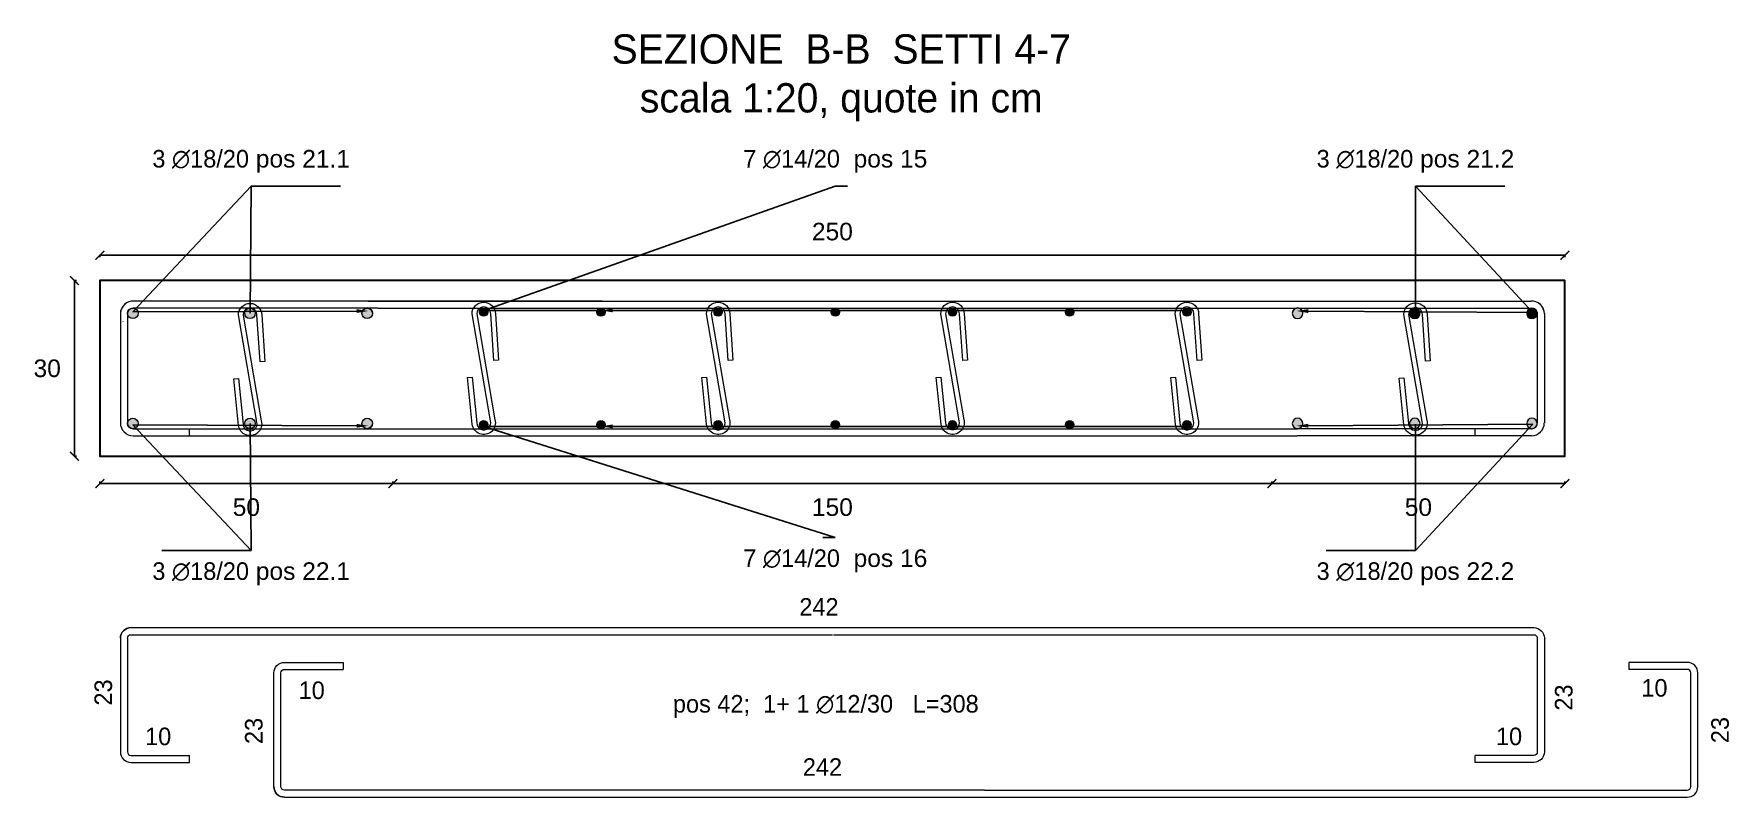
# Model space of a CAD drawing. Header units: millimetres. Extents: x 1415 to 3549, y 2194 to 4677.
# Drawn here: x 1709.471 to 1712.364, y 2311.7 to 2313.003 of the extents above; entities that cross this region are included whole.
import ezdxf
from ezdxf import colors
from ezdxf.entities.mleader import LeaderData, LeaderLine
from ezdxf.math import Vec2, Vec3

# ---------------------------------------------------------------- set-up
doc = ezdxf.new("R2010")
doc.units = ezdxf.units.MM
doc.layers.get('0').update_dxf_attribs({"plot": 0})
for name, color, linetype, lineweight in [('Layer3', 7, 'Continuous', 15), ('Layer4', 7, 'Continuous', 15), ('quote', 252, 'Continuous', 5), ('Setti', 5, 'Continuous', 30), ('staffe', 10, 'Continuous', 9)]:
    doc.layers.add(name, color=color, linetype=linetype, lineweight=lineweight)
doc.styles.add('per i setti', font='ARIALN.TTF')
doc.styles.get("Standard").update_dxf_attribs({"font": 'arial.ttf'})
doc.dimstyles.new('quote c.a 1 sezione setti', dxfattribs={"dimtxt": 0.03, "dimasz": 0.015, "dimexe": 0.0005, "dimexo": 0.0015, "dimgap": 0.025, "dimtad": 2, "dimtih": 1, "dimtoh": 1, "dimdec": 0, "dimlfac": 100, "dimzin": 0, "dimdsep": 46, "dimtxsty": 'Standard', "dimblk": 'ARCHTICK', "dimcen": 0, "dimclre": 252, "dimadec": 0, "dimazin": 2, "dimtfac": 1, "dimtdec": 0, "dimtofl": 0, "dimtmove": 0, "dimatfit": 3, "dimfxl": 0.0035, "dimfxlon": 1, "dimtolj": 1, "dimtzin": 0, "dimarcsym": 0})

# ---------------------------------------------------------------- blocks, each defined once
blk = doc.blocks.new('*U969')
at = {"layer": 'Layer3'}
blk.add_circle((0, 0), 0.009, dxfattribs=at)
blk = doc.blocks.new('*U964')
at = {"layer": 'Layer4', "color": 0, "linetype": 'ByBlock', "lineweight": -2, "transparency": 16777216}
for p in [(0, 0), (0.2, 0), (0.4, 0), (0, -0.188), (0.2, -0.188), (0.4, -0.188)]:
    blk.add_blockref('*U969', p, dxfattribs=at)
blk = doc.blocks.new('_ArchTick')
at = {"color": 0, "linetype": 'ByBlock', "const_width": 0.15}
blk.add_lwpolyline([(-0.5, -0.5), (0.5, 0.5)], dxfattribs=at)
blk = doc.blocks.new('*D971')
at = {"layer": 'Defpoints', "color": 0, "transparency": 16777216}
for p in [(1709.5833, 2312.5821), (1709.5399, 2312.2821), (1709.5833, 2312.2821)]:
    blk.add_point(p, dxfattribs=at)
at = {"layer": 'quote', "color": 252, "lineweight": -2, "transparency": 16777216}
for p, q in [((1709.5434, 2312.5821), (1709.5394, 2312.5821)), ((1709.5434, 2312.2821), (1709.5394, 2312.2821))]:
    blk.add_line(p, q, dxfattribs=at)
at = {"layer": 'quote', "color": 0, "linetype": 'Continuous', "lineweight": -2, "transparency": 16777216}
blk.add_line((1709.5399, 2312.5821), (1709.5399, 2312.2821), dxfattribs=at)
at = {"layer": 'quote', "color": 0, "lineweight": -2, "transparency": 16777216, "xscale": 0.015, "yscale": 0.015, "zscale": 0.015}
for p, rotation in [((1709.5399, 2312.5821), 90), ((1709.5399, 2312.2821), 270)]:
    blk.add_blockref('_ArchTick', p, dxfattribs=dict(at, rotation=rotation))
at = {"layer": 'quote', "color": 0, "transparency": 16777216, "insert": (1709.4934, 2312.4321), "char_height": 0.03, "attachment_point": 5}
blk.add_mtext('\\A1;30', dxfattribs=at)
blk = doc.blocks.new('*D972')
at = {"layer": 'Defpoints', "color": 0, "transparency": 16777216}
for p in [(1712.0833, 2312.6252), (1709.5833, 2312.5821), (1712.0833, 2312.5821)]:
    blk.add_point(p, dxfattribs=at)
at = {"layer": 'quote', "color": 252, "lineweight": -2, "transparency": 16777216}
for p, q in [((1709.5833, 2312.6217), (1709.5833, 2312.6257)), ((1712.0833, 2312.6217), (1712.0833, 2312.6257))]:
    blk.add_line(p, q, dxfattribs=at)
at = {"layer": 'quote', "color": 0, "linetype": 'Continuous', "lineweight": -2, "transparency": 16777216}
blk.add_line((1709.5833, 2312.6252), (1712.0833, 2312.6252), dxfattribs=at)
at = {"layer": 'quote', "color": 0, "lineweight": -2, "transparency": 16777216, "xscale": 0.015, "yscale": 0.015, "zscale": 0.015, "rotation": 180}
blk.add_blockref('_ArchTick', (1709.5833, 2312.6252), dxfattribs=at)
at = {"layer": 'quote', "color": 0, "lineweight": -2, "transparency": 16777216, "xscale": 0.015, "yscale": 0.015, "zscale": 0.015}
blk.add_blockref('_ArchTick', (1712.0833, 2312.6252), dxfattribs=at)
at = {"layer": 'quote', "color": 0, "transparency": 16777216, "insert": (1710.8333, 2312.6655), "char_height": 0.03, "attachment_point": 5}
blk.add_mtext('\\A1;250', dxfattribs=at)
blk = doc.blocks.new('*D973')
at = {"layer": 'Defpoints', "color": 0, "transparency": 16777216}
for p in [(1709.5833, 2312.2821), (1710.0833, 2312.2821), (1710.0833, 2312.2354)]:
    blk.add_point(p, dxfattribs=at)
at = {"layer": 'quote', "color": 252, "lineweight": -2, "transparency": 16777216}
for p, q in [((1709.5833, 2312.2389), (1709.5833, 2312.2349)), ((1710.0833, 2312.2389), (1710.0833, 2312.2349))]:
    blk.add_line(p, q, dxfattribs=at)
at = {"layer": 'quote', "color": 0, "linetype": 'Continuous', "lineweight": -2, "transparency": 16777216}
blk.add_line((1709.5833, 2312.2354), (1710.0833, 2312.2354), dxfattribs=at)
at = {"layer": 'quote', "color": 0, "lineweight": -2, "transparency": 16777216, "xscale": 0.015, "yscale": 0.015, "zscale": 0.015, "rotation": 180}
blk.add_blockref('_ArchTick', (1709.5833, 2312.2354), dxfattribs=at)
at = {"layer": 'quote', "color": 0, "lineweight": -2, "transparency": 16777216, "xscale": 0.015, "yscale": 0.015, "zscale": 0.015}
blk.add_blockref('_ArchTick', (1710.0833, 2312.2354), dxfattribs=at)
at = {"layer": 'quote', "color": 0, "transparency": 16777216, "insert": (1709.8333, 2312.1951), "char_height": 0.03, "attachment_point": 5}
blk.add_mtext('\\A1;50', dxfattribs=at)
blk = doc.blocks.new('*D974')
at = {"layer": 'Defpoints', "color": 0, "transparency": 16777216}
for p in [(1710.0833, 2312.2821), (1711.5833, 2312.2821), (1711.5833, 2312.2354)]:
    blk.add_point(p, dxfattribs=at)
at = {"layer": 'quote', "color": 252, "lineweight": -2, "transparency": 16777216}
for p, q in [((1710.0833, 2312.2389), (1710.0833, 2312.2349)), ((1711.5833, 2312.2389), (1711.5833, 2312.2349))]:
    blk.add_line(p, q, dxfattribs=at)
at = {"layer": 'quote', "color": 0, "linetype": 'Continuous', "lineweight": -2, "transparency": 16777216}
blk.add_line((1710.0833, 2312.2354), (1711.5833, 2312.2354), dxfattribs=at)
at = {"layer": 'quote', "color": 0, "lineweight": -2, "transparency": 16777216, "xscale": 0.015, "yscale": 0.015, "zscale": 0.015, "rotation": 180}
blk.add_blockref('_ArchTick', (1710.0833, 2312.2354), dxfattribs=at)
at = {"layer": 'quote', "color": 0, "lineweight": -2, "transparency": 16777216, "xscale": 0.015, "yscale": 0.015, "zscale": 0.015}
blk.add_blockref('_ArchTick', (1711.5833, 2312.2354), dxfattribs=at)
at = {"layer": 'quote', "color": 0, "transparency": 16777216, "insert": (1710.8333, 2312.1951), "char_height": 0.03, "attachment_point": 5}
blk.add_mtext('\\A1;150', dxfattribs=at)
blk = doc.blocks.new('*D975')
at = {"layer": 'Defpoints', "color": 0, "transparency": 16777216}
for p in [(1711.5833, 2312.2821), (1712.0833, 2312.2821), (1712.0833, 2312.2354)]:
    blk.add_point(p, dxfattribs=at)
at = {"layer": 'quote', "color": 252, "lineweight": -2, "transparency": 16777216}
for p, q in [((1711.5833, 2312.2389), (1711.5833, 2312.2349)), ((1712.0833, 2312.2389), (1712.0833, 2312.2349))]:
    blk.add_line(p, q, dxfattribs=at)
at = {"layer": 'quote', "color": 0, "linetype": 'Continuous', "lineweight": -2, "transparency": 16777216}
blk.add_line((1711.5833, 2312.2354), (1712.0833, 2312.2354), dxfattribs=at)
at = {"layer": 'quote', "color": 0, "lineweight": -2, "transparency": 16777216, "xscale": 0.015, "yscale": 0.015, "zscale": 0.015, "rotation": 180}
blk.add_blockref('_ArchTick', (1711.5833, 2312.2354), dxfattribs=at)
at = {"layer": 'quote', "color": 0, "lineweight": -2, "transparency": 16777216, "xscale": 0.015, "yscale": 0.015, "zscale": 0.015}
blk.add_blockref('_ArchTick', (1712.0833, 2312.2354), dxfattribs=at)
at = {"layer": 'quote', "color": 0, "transparency": 16777216, "insert": (1711.8333, 2312.1951), "char_height": 0.03, "attachment_point": 5}
blk.add_mtext('\\A1;50', dxfattribs=at)
blk = doc.blocks.new('*U970')
at = {"layer": 'Layer3'}
blk.add_circle((0, 0), 0.009, dxfattribs=at)
blk = doc.blocks.new('*U966')
at = {"layer": 'Layer4', "color": 0, "linetype": 'ByBlock', "lineweight": -2, "transparency": 16777216}
for p in [(0, 0), (0.2, 0), (0.4, 0), (0, -0.188), (0.2, -0.188), (0.4, -0.188)]:
    blk.add_blockref('*U970', p, dxfattribs=at)
blk = doc.blocks.new('*U967')
at = {"layer": 'Layer3', "transparency": 33554687}
h = blk.add_hatch(color=256, dxfattribs=at)
h.dxf.hatch_style = 1
h.paths.add_polyline_path([(0.007, 0, 1), (-0.007, 0, 1)])
at = {"layer": 'Layer3'}
blk.add_circle((0, 0), 0.007, dxfattribs=at)
blk = doc.blocks.new('*U968')
at = {"layer": 'Layer3', "color": 0, "linetype": 'ByBlock', "lineweight": -2, "transparency": 16777216}
for p in [(0, 0), (0.2, 0), (0.4, 0), (0.6, 0), (0.8, 0), (1, 0), (1.2, 0), (0, -0.192), (0.2, -0.192), (0.4, -0.192), (0.6, -0.192), (0.8, -0.192), (1, -0.192), (1.2, -0.192)]:
    blk.add_blockref('*U967', p, dxfattribs=at)

msp = doc.modelspace()

# ---------------------------------------------------------------- hatches: boundary and pattern name
at = {"layer": 'Layer3', "transparency": 33554687}
h = msp.add_hatch(color=256, dxfattribs=at)
h.dxf.hatch_style = 1
h.paths.add_polyline_path([(1709.6402, 2312.5351, 0.329286), (1709.6307, 2312.5279, 0.050188), (1709.6305, 2312.5261, 1), (1709.6485, 2312.5261, 0.392203)])
h.paths.add_polyline_path([(1709.8485, 2312.5261, 1), (1709.8305, 2312.5261, 1)])
h.paths.add_polyline_path([(1710.0305, 2312.5261, 0.902462), (1710.0483, 2312.5243), (1710.0483, 2312.5271, 0.446921), (1710.0373, 2312.5351, 0.35213)])
h.paths.add_polyline_path([(1709.6485, 2312.3381, 1), (1709.6305, 2312.3381, 0.057401), (1709.6307, 2312.3361, 0.29984), (1709.6393, 2312.3291, 0.420826)])
h.paths.add_polyline_path([(1709.8305, 2312.3381, 1), (1709.8485, 2312.3381, 1)])
h.paths.add_polyline_path([(1710.0483, 2312.3371), (1710.0483, 2312.34, 0.902462), (1710.0305, 2312.3381, 0.66181), (1710.0457, 2312.3317, 0.17365)])
h = msp.add_hatch(color=256, dxfattribs=at)
h.dxf.hatch_style = 1
h.paths.add_polyline_path([(1711.6361, 2312.5261, 0.605878), (1711.622, 2312.5335, 0.21262), (1711.6183, 2312.5271), (1711.6183, 2312.5243, 0.902462)])
h.paths.add_polyline_path([(1711.8283, 2312.5351, 0.007502), (1711.828, 2312.5351), (1711.8262, 2312.5351, 0.384527), (1711.8181, 2312.5261, 0.453551), (1711.8283, 2312.5172)])
h = msp.add_hatch(color=256, dxfattribs=at)
h.dxf.hatch_style = 1
h.paths.add_polyline_path([(1712.0361, 2312.5261, 0.050188), (1712.0359, 2312.5279, 0.329286), (1712.0264, 2312.5351, 0.392203), (1712.0181, 2312.5261, 1)])
h = msp.add_hatch(color=256, dxfattribs=at)
h.dxf.hatch_style = 1
h.paths.add_polyline_path([(1711.6181, 2312.3381, -1), (1711.6361, 2312.3381, -0.414214), (1711.6271, 2312.3291), (1711.8271, 2312.3291, -0.414179), (1711.8181, 2312.3381, -1), (1711.8361, 2312.3381, -0.414214), (1711.8271, 2312.3291), (1711.6263, 2312.3291, -0.359191), (1711.6183, 2312.3371, -0.02958)])
h = msp.add_hatch(color=256, dxfattribs=at)
h.dxf.hatch_style = 1
h.paths.add_polyline_path([(1711.8361, 2312.3381, 1), (1711.8181, 2312.3381, 1)])
h.paths.add_polyline_path([(1712.0359, 2312.3361, 0.057401), (1712.0361, 2312.3381, 1), (1712.0181, 2312.3381, 0.420826), (1712.0273, 2312.3291, 0.29984)])
at = {"layer": 'Layer4', "transparency": 33554687}
h = msp.add_hatch(color=0, dxfattribs=at)
h.dxf.hatch_style = 1
h.paths.add_polyline_path([(1711.8361, 2312.5261, 0.386247), (1711.828, 2312.5351), (1711.8262, 2312.5351, 0.386232), (1711.8181, 2312.5261, 1)])
h = msp.add_hatch(dxfattribs=at)
h.set_pattern_fill('ANGLE', color=0)
h.set_pattern_definition([(0, (-44.09, -0.5025), (0, 6.985), [5.08, -1.905]), (90, (-44.09, -0.5025), (-6.985, 4e-16), [5.08, -1.905])])
h.paths.add_polyline_path([(1711.8361, 2312.5261, 0.375941), (1711.8283, 2312.5351), (1711.8283, 2312.5172, 0.375941)])

# ---------------------------------------------------------------- linework, layer by layer
at = {"layer": 'Setti'}
msp.add_lwpolyline([(1710.8333, 2312.5821), (1709.5833, 2312.5821), (1709.5833, 2312.4321), (1709.5833, 2312.2821), (1710.8333, 2312.2821), (1712.0833, 2312.2821), (1712.0833, 2312.4321), (1712.0833, 2312.5821)], close=True, dxfattribs=at)
at = {"layer": 'staffe'}
for p, q in [((1709.6183, 2312.5264), (1709.6183, 2312.4321)), ((1709.6307, 2312.5279), (1709.6303, 2312.4321)), ((1710.0579, 2312.5351), (1709.6402, 2312.5351)), ((1710.0413, 2312.5471), (1709.6414, 2312.5471)), ((1710.4403, 2312.5471), (1709.6414, 2312.5471)), ((1711.6253, 2312.5471), (1712.0252, 2312.5471)), ((1711.6292, 2312.5351), (1712.0263, 2312.5351)), ((1712.036, 2312.5279), (1712.0363, 2312.4321)), ((1712.0483, 2312.5264), (1712.0483, 2312.4321)), ((1709.6183, 2312.5251), (1709.6183, 2312.4321)), ((1712.0483, 2312.5251), (1712.0483, 2312.4321)), ((1709.6183, 2312.4321), (1709.6183, 2312.3391)), ((1709.6303, 2312.4321), (1709.6303, 2312.3385)), ((1712.0363, 2312.4321), (1712.0363, 2312.3385)), ((1712.0483, 2312.4321), (1712.0483, 2312.3391)), ((1709.6403, 2312.3291), (1710.0584, 2312.3291)), ((1712.0263, 2312.3291), (1711.6263, 2312.3291)), ((1709.6403, 2312.3171), (1710.0403, 2312.3171)), ((1712.0263, 2312.3171), (1711.6263, 2312.3171)), ((1710.8333, 2311.9896), (1710.8344, 2311.9896)), ((1710.8344, 2311.9896), (1710.8354, 2311.9896)), ((1712.0504, 2311.9716), (1712.0504, 2311.9716)), ((1712.3123, 2311.7183), (1712.3123, 2311.7183)), ((1709.8982, 2311.7083), (1709.8982, 2311.7083)), ((1711.0952, 2311.7003), (1711.0962, 2311.7003)), ((1711.0962, 2311.7003), (1711.0973, 2311.7003))]:
    msp.add_line(p, q, dxfattribs=at)
for points in [[(1709.8587, 2312.3426, -1.077253), (1709.8199, 2312.3347), (1709.8118, 2312.4143), (1709.8198, 2312.4151), (1709.8277, 2312.3371, 1.13956), (1709.851, 2312.3405), (1709.8196, 2312.5233, -0.995345), (1709.8594, 2312.5233), (1709.8649, 2312.444), (1709.8569, 2312.4434), (1709.8514, 2312.5233, 0.995345), (1709.8276, 2312.5232), (1709.8587, 2312.3425)], [(1710.2575, 2312.3446, -1.077253), (1710.2187, 2312.3367), (1710.2106, 2312.4163), (1710.2186, 2312.4171), (1710.2265, 2312.339, 1.13956), (1710.2498, 2312.3425), (1710.2184, 2312.5252, -0.995345), (1710.2583, 2312.5252), (1710.2637, 2312.4459), (1710.2557, 2312.4454), (1710.2503, 2312.5252, 0.995345), (1710.2264, 2312.5252), (1710.2575, 2312.3444)], [(1710.6575, 2312.3446, -1.077253), (1710.6187, 2312.3367), (1710.6106, 2312.4163), (1710.6186, 2312.4171), (1710.6265, 2312.339, 1.13956), (1710.6498, 2312.3425), (1710.6184, 2312.5252, -0.995345), (1710.6583, 2312.5252), (1710.6637, 2312.4459), (1710.6557, 2312.4454), (1710.6503, 2312.5252, 0.995345), (1710.6264, 2312.5252), (1710.6575, 2312.3444)], [(1711.0575, 2312.3447, -1.077253), (1711.0187, 2312.3368), (1711.0107, 2312.4164), (1711.0186, 2312.4172), (1711.0265, 2312.3391, 1.13956), (1711.0498, 2312.3426), (1711.0184, 2312.5253, -0.995345), (1711.0583, 2312.5253), (1711.0637, 2312.446), (1711.0558, 2312.4455), (1711.0503, 2312.5253, 0.995345), (1711.0264, 2312.5253), (1711.0575, 2312.3445)], [(1711.4575, 2312.3446, -1.077253), (1711.4187, 2312.3367), (1711.4106, 2312.4163), (1711.4186, 2312.4171), (1711.4265, 2312.339, 1.13956), (1711.4498, 2312.3425), (1711.4184, 2312.5252, -0.995345), (1711.4583, 2312.5252), (1711.4637, 2312.4459), (1711.4557, 2312.4454), (1711.4503, 2312.5252, 0.995345), (1711.4264, 2312.5252), (1711.4575, 2312.3444)], [(1711.8475, 2312.3436, -1.077253), (1711.8087, 2312.3357), (1711.8006, 2312.4153), (1711.8086, 2312.4161), (1711.8165, 2312.338, 1.13956), (1711.8398, 2312.3415), (1711.8084, 2312.5242, -0.995345), (1711.8483, 2312.5242), (1711.8537, 2312.4449), (1711.8457, 2312.4444), (1711.8403, 2312.5242, 0.995345), (1711.8164, 2312.5242), (1711.8475, 2312.3434)], [(1709.6365, 2311.9896, 0.417583), (1709.6183, 2311.9716), (1709.6183, 2311.9716, -0.417537), (1709.6365, 2311.9896), (1710.8333, 2311.9896)], [(1709.6303, 2311.9716, -0.419966), (1709.6364, 2311.9776), (1710.8333, 2311.9776)], [(1710.8354, 2311.9896), (1712.0301, 2311.9896, -0.417583), (1712.0483, 2311.9716), (1712.0483, 2311.8746), (1712.0483, 2311.7776, -0.417583), (1712.0301, 2311.7596), (1711.9303, 2311.7596), (1711.9303, 2311.7716)], [(1710.8354, 2311.9776), (1712.0302, 2311.9776, -0.420055), (1712.0363, 2311.9716), (1712.0363, 2311.8746), (1712.0363, 2311.7776, -0.420055), (1712.0302, 2311.7716), (1711.9303, 2311.7716)], [(1709.6183, 2311.9716), (1709.6183, 2311.8746), (1709.6183, 2311.7776, 0.417583), (1709.6365, 2311.7596), (1709.7363, 2311.7596), (1709.7363, 2311.7716)], [(1709.6303, 2311.9716), (1709.6303, 2311.8746), (1709.6303, 2311.7776, 0.420055), (1709.6364, 2311.7716), (1709.7363, 2311.7716)], [(1709.8802, 2311.7183), (1709.8802, 2311.8153), (1709.8802, 2311.9123, -0.417583), (1709.8984, 2311.9303), (1709.9982, 2311.9303), (1709.9982, 2311.9184)], [(1711.0931, 2311.7123), (1709.8983, 2311.7123, -0.420055), (1709.8922, 2311.7183), (1709.8922, 2311.8153), (1709.8922, 2311.9123, -0.420055), (1709.8983, 2311.9184), (1709.9982, 2311.9184)], [(1711.0931, 2311.7123), (1712.2921, 2311.7123, 0.420055), (1712.2982, 2311.7183), (1712.2982, 2311.8153), (1712.2982, 2311.9123, 0.420055), (1712.2921, 2311.9184), (1712.1922, 2311.9184)], [(1711.0973, 2311.7003), (1712.292, 2311.7003, 0.417583), (1712.3102, 2311.7183), (1712.3102, 2311.8153), (1712.3102, 2311.9123, 0.417583), (1712.292, 2311.9303), (1712.1922, 2311.9303)], [(1709.8984, 2311.7003, -0.417583), (1709.8802, 2311.7183), (1709.8802, 2311.7183, 0.417537), (1709.8984, 2311.7003), (1711.0952, 2311.7003)]]:
    msp.add_lwpolyline(points, format="xyb", dxfattribs=at)
for points in [[(1710.0413, 2312.5471), (1711.6253, 2312.5471)], [(1710.0579, 2312.5351), (1711.6255, 2312.5351)], [(1709.6224, 2312.5121), (1709.6228, 2312.5118)], [(1709.7363, 2312.3171), (1709.7363, 2312.3291)], [(1710.0584, 2312.3291), (1711.6263, 2312.3291)], [(1711.9303, 2312.3171), (1711.9303, 2312.3291)], [(1710.0403, 2312.3171), (1711.6263, 2312.3171)], [(1712.1922, 2311.9303), (1712.1922, 2311.9184)]]:
    msp.add_lwpolyline(points, dxfattribs=at)
for centre, radius, start, end in [((1709.6404, 2312.525), 0.0221, 87.462, 176.4146), ((1709.6404, 2312.525), 0.0221, 87.5155, 179.7438), ((1709.6403, 2312.5251), 0.01, 90.6322, 163.5361), ((1710.0392, 2312.5262), 0.0091, 5.6936, 102.0171), ((1711.6274, 2312.5262), 0.0091, 77.9829, 174.3064), ((1712.0262, 2312.525), 0.0221, 3.5854, 92.538), ((1712.0262, 2312.525), 0.0221, 0.2562, 92.4845), ((1712.0263, 2312.525), 0.0101, 16.7206, 90.1435), ((1709.6403, 2312.3391), 0.022, 180.1278, 269.8195), ((1709.6403, 2312.3391), 0.01, 174.74, 270), ((1710.0394, 2312.338), 0.0089, 275.412, 354.4433), ((1711.6272, 2312.338), 0.0089, 185.5567, 264.588), ((1712.0263, 2312.3391), 0.01, 270, 5.26), ((1712.0262, 2312.3391), 0.022, 270.1805, 359.8722)]:
    msp.add_arc(centre, radius, start, end, dxfattribs=at)

# ---------------------------------------------------------------- block references
at = {"layer": 'Layer3'}
msp.add_blockref('*U968', (1710.2383, 2312.5281), dxfattribs=at)
at = {"layer": 'Layer4'}
msp.add_blockref('*U964', (1709.6395, 2312.5261), dxfattribs=at)
at = {"layer": 'Layer4', "xscale": -1}
msp.add_blockref('*U966', (1712.0271, 2312.5261), dxfattribs=at)

# ---------------------------------------------------------------- texts
at = {"layer": 'Layer3', "insert": (1710.0744, 2313.0023), "char_height": 0.05, "attachment_point": 1}
msp.add_mtext_dynamic_manual_height_columns('\\pxqc;{\\fBahnschrift Light|b0|i0|c0|p34;SEZIONE  B-B  SETTI 4-7\\Pscala 1:20, quote in cm}', width=1.548104, gutter_width=12.5, heights=[0], dxfattribs=at)
at = {"layer": 'quote', "char_height": 0.03, "style": 'per i setti'}
for s, width, insert, attachment_point in [('\\pxqc;{\\fBahnschrift Light|b0|i0|c0|p34;242}', 0.151763, (1710.7345, 2312.04), 1), ('\\pxqc;{\\fBahnschrift Light|b0|i0|c0|p34;10}', 0.944316, (1709.4726, 2311.8673), 7), ('\\pxqc;{\\fBahnschrift Light|b0|i0|c0|p34;10}', 0.944316, (1712.7083, 2311.8714), 9), ('\\pxqc;{\\fBahnschrift Light|b0|i0|c0|p34;pos 42;  1+ 1 ∅12/30   L=308}', 0.521599, (1710.5613, 2311.8746), 1), ('\\pxqc;{\\fBahnschrift Light|b0|i0|c0|p34;10}', 0.944316, (1709.2106, 2311.819), 1), ('\\pxqc;{\\fBahnschrift Light|b0|i0|c0|p34;10}', 0.944316, (1712.4602, 2311.819), 3), ('\\pxqc;{\\fBahnschrift Light|b0|i0|c0|p34;242}', 0.151763, (1710.7405, 2311.7367), 7)]:
    msp.add_mtext_dynamic_manual_height_columns(s, width=width, gutter_width=12.5, heights=[0], dxfattribs=dict(at, insert=insert, attachment_point=attachment_point))
at = {"layer": 'quote', "char_height": 0.03, "rotation": 90, "style": 'per i setti'}
for insert, attachment_point in [((1709.5741, 2311.8284), 1), ((1712.0967, 2311.9208), 9), ((1709.8309, 2311.8638), 3), ((1712.3635, 2311.7642), 7)]:
    msp.add_mtext_dynamic_manual_height_columns('\\pxqc;{\\fBahnschrift Light|b0|i0|c0|p34;23}', width=0.101064, gutter_width=12.5, heights=[0], dxfattribs=dict(at, insert=insert, attachment_point=attachment_point))

# ---------------------------------------------------------------- dimensions: what is measured, and where the dimension line sits
at = {"layer": 'quote'}
for base, p1, p2, picture, middle in [((1712.0833, 2312.6252), (1709.5833, 2312.5821), (1712.0833, 2312.5821), '*D972', (1710.8333, 2312.6655)), ((1710.0833, 2312.2354), (1709.5833, 2312.2821), (1710.0833, 2312.2821), '*D973', (1709.8333, 2312.1951)), ((1711.5833, 2312.2354), (1710.0833, 2312.2821), (1711.5833, 2312.2821), '*D974', (1710.8333, 2312.1951)), ((1712.0833, 2312.2354), (1711.5833, 2312.2821), (1712.0833, 2312.2821), '*D975', (1711.8333, 2312.1951))]:
    dim = msp.add_linear_dim(base=base, p1=p1, p2=p2, dimstyle='quote c.a 1 sezione setti', dxfattribs=at)
    dim.commit()
    dim.dimension.update_dxf_attribs({"geometry": picture, "text_midpoint": middle})
dim = msp.add_linear_dim(base=(1709.5399, 2312.2821), p1=(1709.5833, 2312.5821), p2=(1709.5833, 2312.2821), angle=90, dimstyle='quote c.a 1 sezione setti', dxfattribs=at)
dim.commit()
dim.dimension.update_dxf_attribs({"geometry": '*D971', "text_midpoint": (1709.4934, 2312.4321)})

# ---------------------------------------------------------------- leaders
ml = msp.add_multileader_mtext('Standard', dxfattribs=at)
ml.set_content('\\A1;{\\fBahnschrift Light|b0|i0|c0|p34;3 ∅18/20} pos 21.1', color=256)
ml.set_leader_properties()
ml.build(insert=Vec2(0, 0))
ml.multileader.update_dxf_attribs({"text_attachment_direction": 1, "dogleg_length": 0.03, "arrow_head_size": 0.02})
ctx = ml.context
ctx.base_point, ctx.char_height, ctx.arrow_head_size, ctx.landing_gap_size, ctx.plane_origin = Vec3(1709.8415, 2312.7431), 0.03, 0.02, 0.02, Vec3(1709.6393, 2312.5285)
ctx.text_align_type = 1
notes = []
notes.append((ctx, [(0, (1, 1, 0), (1709.8415, 2312.7431), (1, 0), 0.1523, [(1, [(1710.0413, 2312.5301), (1709.6393, 2312.5285), (1709.8415, 2312.7431), (1709.8395, 2312.5261)], 0, [])])]))
ctx.mtext.insert, ctx.mtext.alignment, ctx.mtext.flow_direction = Vec3(1709.8415, 2312.805), 2, 5
ml = msp.add_multileader_mtext('Standard', dxfattribs=at)
ml.set_content('\\A1;{\\fBahnschrift Light|b0|i0|c0|p34;7 ∅14/20} {\\A0; pos 15}', color=256)
ml.set_leader_properties()
ml.build(insert=Vec2(0, 0))
ml.multileader.update_dxf_attribs({"text_attachment_direction": 1, "dogleg_length": 0.1523, "arrow_head_size": 0.02})
ctx = ml.context
ctx.base_point, ctx.char_height, ctx.arrow_head_size, ctx.landing_gap_size, ctx.plane_origin = Vec3(1710.8383, 2312.7431), 0.03, 0.02, 0.02, Vec3(1710.2383, 2312.5311)
ctx.text_align_type = 1
notes.append((ctx, [(0, (1, 1, 0), (1710.8383, 2312.7431), (1, 0), 0.021, [(0, [(1710.4383, 2312.5311), (1710.6383, 2312.5311), (1711.0383, 2312.5311), (1711.2383, 2312.5311), (1711.4383, 2312.5311), (1710.8383, 2312.5311), (1710.2383, 2312.5311), (1710.8383, 2312.7431)], 0, [])])]))
ctx.mtext.insert, ctx.mtext.width, ctx.mtext.defined_height, ctx.mtext.alignment, ctx.mtext.flow_direction = Vec3(1710.8383, 2312.805), 0.377829, 0.0683, 2, 5
ml = msp.add_multileader_mtext('Standard', dxfattribs=at)
ml.set_content('\\A1;{\\fBahnschrift Light|b0|i0|c0|p34;3 ∅18/20} pos 21.2', color=256)
ml.set_leader_properties()
ml.build(insert=Vec2(0, 0))
ml.multileader.update_dxf_attribs({"text_attachment_direction": 1, "dogleg_length": 0.03, "arrow_head_size": 0.02})
ctx = ml.context
ctx.base_point, ctx.char_height, ctx.arrow_head_size, ctx.landing_gap_size, ctx.plane_origin = Vec3(1711.8283, 2312.7431), 0.03, 0.02, 0.02, Vec3(1712.0285, 2312.5275)
ctx.text_align_type = 1
notes.append((ctx, [(1, (1, 1, 0), (1711.8283, 2312.7431), (1, 0), 0.1523, [(1, [(1711.6253, 2312.5301), (1712.0285, 2312.5275), (1711.8283, 2312.7431), (1711.8283, 2312.5271)], 0, [])])]))
ctx.mtext.insert, ctx.mtext.alignment, ctx.mtext.flow_direction = Vec3(1711.8283, 2312.805), 2, 5
ml = msp.add_multileader_mtext('Standard', dxfattribs=at)
ml.set_content('\\A1;{\\fBahnschrift Light|b0|i0|c0|p34;3 ∅18/20} pos 22.1', color=256)
ml.set_leader_properties()
ml.build(insert=Vec2(0, 0))
ml.multileader.update_dxf_attribs({"text_attachment_direction": 1, "dogleg_length": 0.03, "arrow_head_size": 0.02})
ctx = ml.context
ctx.base_point, ctx.char_height, ctx.arrow_head_size, ctx.landing_gap_size, ctx.plane_origin = Vec3(1709.8415, 2312.0392), 0.03, 0.02, 0.02, Vec3(1709.6393, 2312.3356)
ctx.text_align_type = 1
notes.append((ctx, [(0, (1, 1, 0), (1709.8415, 2312.1211), (-1, 0), 0.1523, [(1, [(1710.0413, 2312.3341), (1709.6393, 2312.3356), (1709.8415, 2312.1211), (1709.8395, 2312.338)], 0, [])])]))
ctx.mtext.insert, ctx.mtext.alignment, ctx.mtext.flow_direction = Vec3(1709.8415, 2312.1011), 2, 5
ml = msp.add_multileader_mtext('Standard', dxfattribs=at)
ml.set_content('\\A1;{\\fBahnschrift Light|b0|i0|c0|p34;7 ∅14/20} {\\A0; pos 16}', color=256)
ml.set_leader_properties()
ml.build(insert=Vec2(0, 0))
ml.multileader.update_dxf_attribs({"text_attachment_direction": 1, "dogleg_length": 0.1523, "arrow_head_size": 0.02})
ctx = ml.context
ctx.base_point, ctx.char_height, ctx.arrow_head_size, ctx.landing_gap_size, ctx.plane_origin = Vec3(1710.8383, 2312.0613), 0.03, 0.02, 0.02, Vec3(1710.2383, 2312.3331)
ctx.text_align_type = 1
notes.append((ctx, [(0, (1, 1, 0), (1710.8383, 2312.1432), (-1, 0), 0.021, [(0, [(1710.4383, 2312.3331), (1710.6383, 2312.3331), (1711.0383, 2312.3331), (1711.2383, 2312.3331), (1711.4383, 2312.3331), (1710.8383, 2312.3331), (1710.2383, 2312.3331), (1710.8383, 2312.1432)], 0, [])])]))
ctx.mtext.insert, ctx.mtext.width, ctx.mtext.defined_height, ctx.mtext.alignment, ctx.mtext.flow_direction = Vec3(1710.8383, 2312.1232), 0.377829, 0.0683, 2, 5
ml = msp.add_multileader_mtext('Standard', dxfattribs=at)
ml.set_content('\\A1;{\\fBahnschrift Light|b0|i0|c0|p34;3 ∅18/20} pos 22.2', color=256)
ml.set_leader_properties()
ml.build(insert=Vec2(0, 0))
ml.multileader.update_dxf_attribs({"text_attachment_direction": 1, "dogleg_length": 0.03, "arrow_head_size": 0.02})
ctx = ml.context
ctx.base_point, ctx.char_height, ctx.arrow_head_size, ctx.landing_gap_size, ctx.plane_origin = Vec3(1711.8283, 2312.0392), 0.03, 0.02, 0.02, Vec3(1712.0285, 2312.3367)
ctx.text_align_type = 1
notes.append((ctx, [(1, (1, 1, 0), (1711.8283, 2312.1211), (-1, 0), 0.1523, [(1, [(1711.6253, 2312.3341), (1712.0285, 2312.3367), (1711.8283, 2312.1211), (1711.8283, 2312.3371)], 0, [])])]))
ctx.mtext.insert, ctx.mtext.alignment, ctx.mtext.flow_direction = Vec3(1711.8283, 2312.1011), 2, 5
for ctx, leaders in notes:
    for number, flags, end, landing, length, lines in leaders:
        leader = LeaderData()
        leader.index, (leader.has_last_leader_line, leader.has_dogleg_vector, leader.attachment_direction) = number, flags
        leader.last_leader_point, leader.dogleg_vector, leader.dogleg_length = Vec3(end), Vec3(landing), length
        for number, points, colour, breaks in lines:
            line = LeaderLine()
            line.index, line.vertices, line.color, line.breaks = number, Vec3.list(points), colors.encode_raw_color(colour), breaks
            leader.lines.append(line)
        ctx.leaders.append(leader)

doc.saveas('drawing.dxf')
